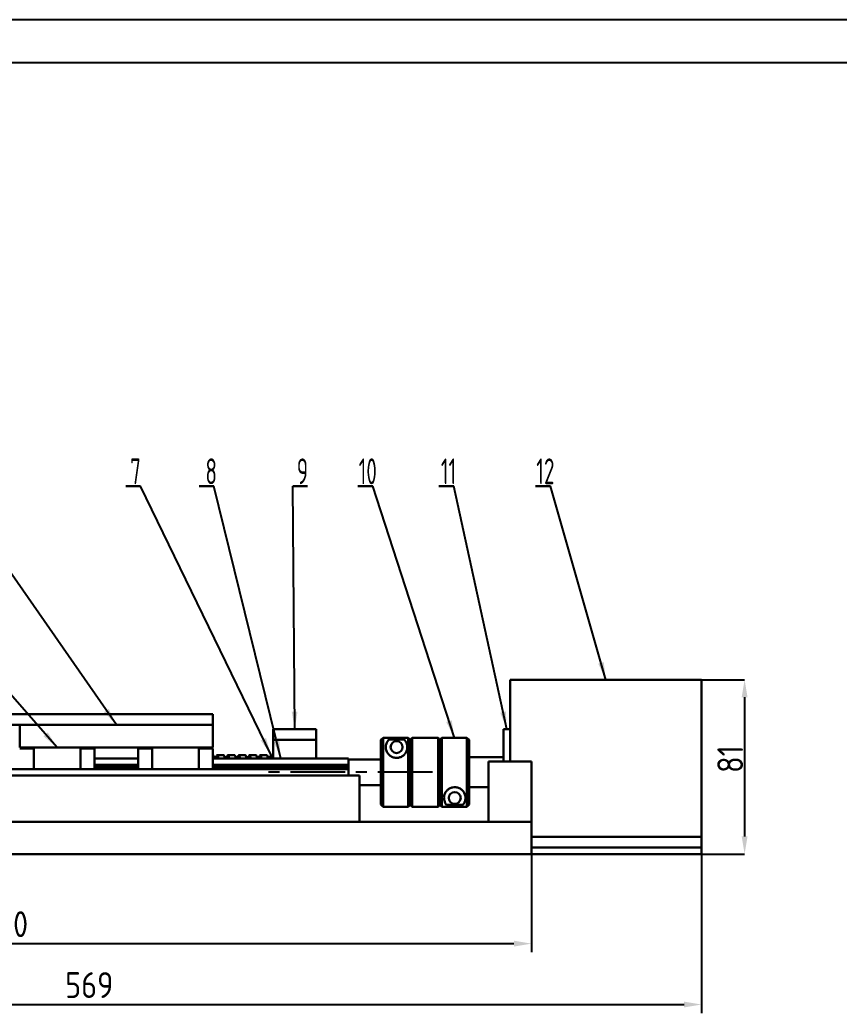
# Model space of a CAD drawing. Header units: millimetres. Extents: x 0 to 2384, y 0 to 647.
# Drawn here: x 240.7 to 431, y 363.2 to 594 of the extents above; entities that cross this region are included whole.
import ezdxf

# ---------------------------------------------------------------- set-up
doc = ezdxf.new("R2010")
doc.units = ezdxf.units.MM
doc.header["$PDSIZE"] = -1
doc.linetypes.add('CENTERX2', pattern=[20.32, 12.7, -2.54, 2.54, -2.54])
doc.layers.add('10', color=7, linetype='Continuous')
doc.layers.add('5', color=7, linetype='Continuous')
doc.styles.add('SLDTEXTSTYLE2', font='TXT', dxfattribs={"width": 0.7})
doc.dimstyles.new('ISO-25', dxfattribs={"dimtxt": 2.5, "dimasz": 2.5, "dimexe": 1.25, "dimexo": 0.625, "dimtad": 1, "dimtxsty": 'Standard', "dimcen": 2.5, "dimadec": 0, "dimazin": 0, "dimtfac": 1, "dimtmove": 0, "dimatfit": 3, "dimfxl": 1, "dimarcsym": 0})
doc.dimstyles.new('SLDDIMSTYLE0', dxfattribs={"dimtxt": 3.5, "dimasz": 4.08, "dimexe": 0, "dimexo": 0.0625, "dimgap": 0.875, "dimtad": 2, "dimlfac": 2, "dimrnd": 1e-09, "dimzin": 12, "dimdsep": 46, "dimtxsty": 'SLDTEXTSTYLE2', "dimsah": 1, "dimcen": 0.09, "dimadec": 0, "dimazin": 3, "dimtfac": 1, "dimtofl": 0, "dimtmove": 0, "dimatfit": 3, "dimfxl": 1, "dimfrac": 2, "dimtolj": 1, "dimtzin": 12, "dimarcsym": 0})
doc.dimstyles.new('SLDDIMSTYLE1', dxfattribs={"dimtxt": 0.18, "dimasz": 4.08, "dimexe": 0, "dimexo": 0.0625, "dimgap": 0, "dimtad": 0, "dimtih": 1, "dimtoh": 1, "dimdec": 0, "dimrnd": 1e-09, "dimzin": 0, "dimdsep": 46, "dimtxsty": 'Standard', "dimsah": 1, "dimcen": 0.09, "dimadec": 0, "dimazin": 0, "dimtfac": 4.08, "dimtdec": 0, "dimtofl": 0, "dimtmove": 0, "dimatfit": 3, "dimfxl": 1, "dimfrac": 2, "dimtolj": 1, "dimtzin": 0, "dimarcsym": 0})

# ---------------------------------------------------------------- blocks, each defined once
blk = doc.blocks.new('_D_2')
at = {"layer": '10', "color": 0, "lineweight": -2, "transparency": 16777216}
for p, q in [((399.13, 440.7), (409.06, 440.7)), ((409.06, 436.62), (409.06, 404.28)), ((399.13, 400.2), (409.06, 400.2))]:
    blk.add_line(p, q, dxfattribs=at)
at = {"layer": '10', "color": 0, "transparency": 16777216}
for points in [[(408.38, 436.62), (409.74, 436.62), (409.06, 440.7)], [(408.38, 404.28), (409.74, 404.28), (409.06, 400.2)]]:
    blk.add_solid(points, dxfattribs=at)
at = {"layer": 'Defpoints', "color": 0, "transparency": 16777216}
for p in [(399.06, 440.7), (399.06, 400.2), (409.06, 400.2)]:
    blk.add_point(p, dxfattribs=at)
blk = doc.blocks.new('SW_NOTE_0_7')
at = {"layer": '10', "color": 0}
for p, q in [((-3.46, 0), (0, 0)), ((0, 0), (-3.46, 0)), ((-3.46, 0), (0, 0)), ((0, 0), (-3.46, 0)), ((-3.46, 0), (0, 0)), ((0, 0), (-3.46, 0))]:
    blk.add_line(p, q, dxfattribs=at)
at = {"layer": '10', "color": 0, "insert": (-1.18, 6.45), "char_height": 6, "attachment_point": 2, "style": 'SLDTEXTSTYLE2'}
blk.add_mtext('{\\Fgbenor|c0;7}', dxfattribs=at)
blk = doc.blocks.new('SW_NOTE_0_8')
at = {"layer": '10', "color": 0}
for p, q in [((-3.46, 0), (0, 0)), ((0, 0), (-3.46, 0)), ((-3.46, 0), (0, 0)), ((0, 0), (-3.46, 0)), ((-3.46, 0), (0, 0)), ((0, 0), (-3.46, 0))]:
    blk.add_line(p, q, dxfattribs=at)
at = {"layer": '10', "color": 0, "insert": (-0.64, 6.45), "char_height": 6, "attachment_point": 2, "style": 'SLDTEXTSTYLE2'}
blk.add_mtext('{\\Fgbenor|c134;8}', dxfattribs=at)
blk = doc.blocks.new('SW_NOTE_0_9')
at = {"layer": '10', "color": 0}
for p, q in [((0, 0), (3.46, 0)), ((3.46, 0), (0, 0)), ((0, 0), (3.46, 0)), ((3.46, 0), (0, 0)), ((0, 0), (3.46, 0)), ((3.46, 0), (0, 0))]:
    blk.add_line(p, q, dxfattribs=at)
at = {"layer": '10', "color": 0, "insert": (2.27, 6.45), "char_height": 6, "attachment_point": 2, "style": 'SLDTEXTSTYLE2'}
blk.add_mtext('{\\Fgbenor|c134;9}', dxfattribs=at)
blk = doc.blocks.new('SW_NOTE_0_10')
at = {"layer": '10', "color": 0}
for p, q in [((-3.46, 0), (0, 0)), ((0, 0), (-3.46, 0)), ((-3.46, 0), (0, 0)), ((0, 0), (-3.46, 0)), ((-3.46, 0), (0, 0)), ((0, 0), (-3.46, 0))]:
    blk.add_line(p, q, dxfattribs=at)
at = {"layer": '10', "color": 0, "insert": (-1.18, 6.45), "char_height": 6, "attachment_point": 2, "style": 'SLDTEXTSTYLE2'}
blk.add_mtext('{\\Fgbenor|c134;10}', dxfattribs=at)
blk = doc.blocks.new('SW_NOTE_0_11')
at = {"layer": '10', "color": 0}
for p, q in [((-3.46, 0), (0, 0)), ((0, 0), (-3.46, 0)), ((-3.46, 0), (0, 0)), ((0, 0), (-3.46, 0)), ((-3.46, 0), (0, 0)), ((0, 0), (-3.46, 0))]:
    blk.add_line(p, q, dxfattribs=at)
at = {"layer": '10', "color": 0, "insert": (-1.19, 6.45), "char_height": 6, "attachment_point": 2, "style": 'SLDTEXTSTYLE2'}
blk.add_mtext('{\\Fgbenor|c134;11}', dxfattribs=at)
blk = doc.blocks.new('SW_NOTE_0_12')
at = {"layer": '10', "color": 0}
for p, q in [((-3.46, 0), (0, 0)), ((0, 0), (-3.46, 0)), ((-3.46, 0), (0, 0)), ((0, 0), (-3.46, 0)), ((-3.46, 0), (0, 0)), ((0, 0), (-3.46, 0))]:
    blk.add_line(p, q, dxfattribs=at)
at = {"layer": '10', "color": 0, "insert": (-1.19, 6.45), "char_height": 6, "attachment_point": 2, "style": 'SLDTEXTSTYLE2'}
blk.add_mtext('{\\Fgbenor|c134;12}', dxfattribs=at)
blk = doc.blocks.new('*D99')
at = {"color": 0, "lineweight": -2, "transparency": 16777216}
for p, q in [((114.56, 400.2), (114.56, 363.24)), ((399.06, 400.2), (399.06, 363.24)), ((118.64, 365.24), (394.98, 365.24))]:
    blk.add_line(p, q, dxfattribs=at)
at = {"color": 0, "transparency": 16777216}
for points in [[(118.64, 365.92), (118.64, 364.56), (114.56, 365.24)], [(394.98, 365.92), (394.98, 364.56), (399.06, 365.24)]]:
    blk.add_solid(points, dxfattribs=at)
at = {"layer": 'Defpoints', "color": 0, "transparency": 16777216}
for p in [(114.56, 400.2), (399.06, 400.2), (399.06, 365.24)]:
    blk.add_point(p, dxfattribs=at)
at = {"color": 0, "transparency": 16777216, "insert": (256.81, 369.76), "char_height": 3.5, "attachment_point": 5}
blk.add_mtext('{\\Fgbenor|c134;\\H1.71429x;569}', dxfattribs=at)
blk = doc.blocks.new('*D100')
at = {"color": 0, "lineweight": -2, "transparency": 16777216}
for p, q in [((114.56, 400.2), (114.56, 377.38)), ((359.56, 400.2), (359.56, 377.38)), ((118.64, 379.38), (355.48, 379.38))]:
    blk.add_line(p, q, dxfattribs=at)
at = {"color": 0, "transparency": 16777216}
for points in [[(118.64, 380.06), (118.64, 378.7), (114.56, 379.38)], [(355.48, 380.06), (355.48, 378.7), (359.56, 379.38)]]:
    blk.add_solid(points, dxfattribs=at)
at = {"layer": 'Defpoints', "color": 0, "transparency": 16777216}
for p in [(114.56, 400.2), (359.56, 400.2), (359.56, 379.38)]:
    blk.add_point(p, dxfattribs=at)
at = {"color": 0, "transparency": 16777216, "insert": (237.06, 383.9), "char_height": 3.5, "attachment_point": 5}
blk.add_mtext('{\\Fgbenor|c134;\\H1.71429x;490}', dxfattribs=at)

msp = doc.modelspace()

# ---------------------------------------------------------------- linework, layer by layer
at = {"color": 7, "linetype": 'Continuous', "lineweight": 30}
for p, q in [((354.5633, 440.6987), (399.0633, 440.6987)), ((354.5633, 440.6987), (354.5633, 421.6987)), ((399.0633, 401.6987), (399.0633, 440.6987)), ((285.5488, 432.6987), (114.5633, 432.6987)), ((285.5488, 430.1987), (285.5488, 432.6987)), ((240.6988, 430.1987), (119.5633, 430.1987)), ((240.6988, 424.9487), (240.6988, 430.1987)), ((285.5488, 430.1987), (240.6988, 430.1987)), ((285.5488, 424.9487), (285.5488, 430.1987)), ((299.5633, 429.1987), (309.5633, 429.1987)), ((299.5633, 426.6987), (299.5633, 429.1987)), ((309.5633, 429.1987), (309.5633, 426.6987)), ((325.0633, 427.1987), (324.5633, 426.6987)), ((330.9214, 427.1987), (325.0633, 427.1987)), ((325.0633, 427.1987), (325.0633, 411.1987)), ((331.3573, 426.7628), (330.9214, 427.1987)), ((330.9214, 427.1987), (330.9214, 419.1987)), ((331.7933, 427.1987), (331.3573, 426.7628)), ((337.8334, 427.1987), (331.7933, 427.1987)), ((331.7933, 427.1987), (331.7933, 419.1987)), ((338.2694, 426.7628), (337.8334, 427.1987)), ((337.8334, 427.1987), (337.8334, 419.1987)), ((338.7053, 427.1987), (338.2694, 426.7628)), ((344.5633, 427.1987), (338.7053, 427.1987)), ((338.7053, 427.1987), (338.7053, 419.1987)), ((345.0633, 426.6987), (344.5633, 427.1987)), ((344.5633, 419.1987), (344.5633, 427.1987)), ((354.5633, 429.1987), (353.0633, 429.1987)), ((353.0633, 429.1987), (353.0633, 421.6987)), ((285.5488, 424.9487), (240.6988, 424.9487)), ((240.6988, 424.6987), (243.9488, 424.6987)), ((243.9488, 424.9487), (243.9488, 419.9487)), ((254.7988, 424.9487), (243.9488, 424.9487)), ((254.7988, 424.9487), (254.7988, 419.9487)), ((258.0488, 424.6987), (254.7988, 424.6987)), ((255.6238, 424.9487), (255.6238, 424.6987)), ((258.0488, 424.6987), (258.0488, 419.9487)), ((268.1988, 419.9487), (268.1988, 424.6987)), ((268.1988, 424.6987), (271.4488, 424.6987)), ((270.6238, 424.9487), (270.6238, 424.6987)), ((271.4488, 424.9487), (271.4488, 419.9487)), ((282.2988, 424.9487), (271.4488, 424.9487)), ((282.2988, 424.9487), (282.2988, 419.9487)), ((285.5488, 424.6987), (282.2988, 424.6987)), ((285.5488, 424.6987), (285.5488, 419.9487)), ((309.5633, 426.6987), (299.5633, 426.6987)), ((299.5633, 426.6987), (299.5633, 422.4153)), ((309.5633, 426.6987), (309.5633, 422.4153)), ((324.5633, 411.6987), (324.5633, 426.6987)), ((329.9808, 426.7981), (326.4258, 426.7981)), ((331.3573, 426.7628), (331.3573, 419.1987)), ((338.2694, 426.7628), (338.2694, 419.1987)), ((345.0633, 426.6987), (345.0633, 419.1987)), ((258.0488, 422.4153), (268.1988, 422.4153)), ((285.5533, 423.1987), (285.5488, 423.1987)), ((285.5488, 422.4153), (317.0633, 422.4153)), ((288.0533, 423.1987), (286.5533, 423.1987)), ((290.5533, 423.1987), (289.0533, 423.1987)), ((293.0533, 423.1987), (291.5533, 423.1987)), ((295.5533, 423.1987), (294.0533, 423.1987)), ((298.0533, 423.1987), (296.5533, 423.1987)), ((298.9658, 423.1011), (298.8683, 422.7287)), ((299.0633, 423.1987), (299.0525, 423.1987)), ((299.0633, 423.1972), (299.0525, 423.1865)), ((299.5633, 422.6987), (299.0633, 423.1987)), ((299.0633, 423.1972), (299.0633, 423.1987)), ((317.0633, 422.4153), (317.0633, 420.9153)), ((353.0633, 422.6987), (345.0633, 422.6987)), ((258.0488, 420.9153), (268.1988, 420.9153)), ((258.0488, 420.4153), (268.1988, 420.4153)), ((285.5488, 420.9153), (317.0633, 420.9153)), ((285.5488, 420.4153), (317.0633, 420.4153)), ((324.5633, 422.1987), (317.0633, 422.1987)), ((317.0633, 420.9153), (317.0633, 420.4153)), ((317.0633, 420.4153), (317.0633, 419.9153)), ((359.5633, 421.6987), (349.5633, 421.6987)), ((349.5633, 407.6987), (349.5633, 421.6987)), ((359.5633, 407.6987), (359.5633, 421.6987)), ((119.5633, 419.9153), (317.0633, 419.9153)), ((319.5633, 418.4487), (119.5633, 418.4487)), ((240.6988, 419.9487), (243.9488, 419.9487)), ((254.7988, 419.9487), (243.9488, 419.9487)), ((258.0488, 419.9487), (254.7988, 419.9487)), ((268.1988, 419.9487), (271.4488, 419.9487)), ((282.2988, 419.9487), (271.4488, 419.9487)), ((285.5488, 419.9487), (282.2988, 419.9487)), ((317.0633, 419.9153), (317.0633, 418.4487)), ((319.5633, 407.6987), (319.5633, 418.4487)), ((330.9214, 419.1987), (330.9214, 411.1987)), ((331.3573, 419.1987), (331.3573, 411.6347)), ((331.7933, 419.1987), (331.7933, 411.1987)), ((337.8334, 419.1987), (337.8334, 411.1987)), ((338.2694, 419.1987), (338.2694, 411.6347)), ((338.7053, 419.1987), (338.7053, 411.1987)), ((344.5633, 411.1987), (344.5633, 419.1987)), ((345.0633, 419.1987), (345.0633, 411.6987)), ((319.5633, 416.1987), (324.5633, 416.1987)), ((345.0633, 415.6987), (349.5633, 415.6987)), ((324.5633, 411.6987), (325.0633, 411.1987)), ((325.0633, 411.1987), (330.9214, 411.1987)), ((330.9214, 411.1987), (331.3573, 411.6347)), ((331.3573, 411.6347), (331.7933, 411.1987)), ((331.7933, 411.1987), (337.8334, 411.1987)), ((337.8334, 411.1987), (338.2694, 411.6347)), ((338.2694, 411.6347), (338.7053, 411.1987)), ((338.7053, 411.1987), (344.5633, 411.1987)), ((339.8273, 411.5994), (343.619, 411.5994)), ((344.5633, 411.1987), (345.0633, 411.6987)), ((114.5633, 407.6987), (359.5633, 407.6987)), ((119.5633, 407.6987), (319.5633, 407.6987)), ((359.5633, 407.6987), (349.5633, 407.6987)), ((359.5633, 400.1987), (359.5633, 407.6987)), ((399.0633, 404.1987), (359.5633, 404.1987)), ((399.0633, 404.1987), (399.0633, 400.1987)), ((399.0633, 401.6987), (359.5633, 401.6987)), ((114.5633, 400.1987), (359.5633, 400.1987)), ((399.0633, 400.1987), (359.5633, 400.1987))]:
    msp.add_line(p, q, dxfattribs=at)
for centre in [(328.2033, 425.0401), (341.7232, 413.229)]:
    msp.add_circle(centre, 1.375, dxfattribs=at)
for points, knots in [([(326.4258, 426.7981), (326.3015, 426.657), (326.0497, 426.3711), (325.7503, 425.7025), (325.6547, 424.8789), (325.8692, 424.0165), (326.353, 423.2896), (327.0324, 422.7768), (327.8317, 422.5249), (328.6282, 422.536), (329.3622, 422.782), (329.9755, 423.2257), (330.425, 423.8186), (330.7176, 424.6039), (330.7187, 425.3823), (330.5188, 426.0396), (330.2589, 426.4927), (330.0673, 426.7031), (329.9808, 426.7981)], [0, 0, 0, 0, 0.0784043, 0.15882232, 0.2439124, 0.31431685, 0.37063435, 0.42720492, 0.47789688, 0.52611064, 0.5738467, 0.62204446, 0.67224853, 0.7277224, 0.8143021, 0.87894933, 0.94533163, 1, 1, 1, 1]), ([(285.5533, 423.1415), (285.575, 423.1517), (285.6418, 423.183), (285.7262, 422.9078), (285.7853, 422.5154), (285.8004, 422.4153)], [0, 0, 0, 0, 0.26503636, 0.81252699, 1, 1, 1, 1]), ([(286.3282, 422.7637), (286.3272, 422.7715), (286.325, 422.7908), (286.2794, 422.7499), (286.1082, 422.6922), (285.9419, 422.7019), (285.7972, 422.7642), (285.7628, 422.7594), (285.7958, 422.6268), (285.8182, 422.4632), (285.8247, 422.4153)], [0, 0, 0, 0, 0.07373834, 0.1823677, 0.25720679, 0.35130988, 0.48494166, 0.6674896, 0.90252284, 1, 1, 1, 1]), ([(286.7989, 422.4153), (286.7755, 422.5636), (286.7085, 422.9872), (286.5888, 423.2519), (286.4581, 423.1372), (286.3613, 422.8124), (286.3098, 422.457), (286.3038, 422.4153)], [0, 0, 0, 0, 0.146726695, 0.419003522, 0.691459111, 0.963752072, 1, 1, 1, 1]), ([(288.0533, 423.1415), (288.075, 423.1517), (288.1418, 423.183), (288.2262, 422.9078), (288.2853, 422.5154), (288.3004, 422.4153)], [0, 0, 0, 0, 0.26503636, 0.812526991, 1, 1, 1, 1]), ([(288.8177, 422.6384), (288.8238, 422.6701), (288.8408, 422.7591), (288.8322, 422.7866), (288.8191, 422.7804), (288.6919, 422.7134), (288.5369, 422.6872), (288.3369, 422.7362), (288.2543, 422.7928), (288.284, 422.6812), (288.3112, 422.4948), (288.3228, 422.4153)], [0, 0, 0, 0, 0.07662846, 0.21529431, 0.30297057, 0.35364601, 0.42265426, 0.52285033, 0.66591409, 0.85742973, 1, 1, 1, 1]), ([(289.2989, 422.4153), (289.2755, 422.5636), (289.2085, 422.9872), (289.0888, 423.2519), (288.9581, 423.1372), (288.8613, 422.8124), (288.8098, 422.457), (288.8038, 422.4153)], [0, 0, 0, 0, 0.14672669, 0.41900352, 0.69145911, 0.96375207, 1, 1, 1, 1]), ([(290.5533, 423.1415), (290.575, 423.1517), (290.6418, 423.183), (290.7262, 422.9078), (290.7853, 422.5154), (290.8004, 422.4153)], [0, 0, 0, 0, 0.26503636, 0.81252699, 1, 1, 1, 1]), ([(291.3171, 422.6375), (291.3226, 422.6667), (291.3393, 422.7562), (291.3309, 422.7842), (291.3192, 422.7804), (291.1919, 422.7134), (291.0372, 422.6873), (290.8387, 422.7353), (290.7528, 422.7953), (290.7822, 422.6861), (290.8098, 422.5001), (290.8224, 422.4153)], [0, 0, 0, 0, 0.06889618, 0.21129834, 0.30088341, 0.35200783, 0.42128734, 0.5212182, 0.66090463, 0.84536583, 1, 1, 1, 1]), ([(291.7989, 422.4153), (291.7755, 422.5636), (291.7085, 422.9872), (291.5888, 423.2519), (291.4581, 423.1372), (291.3613, 422.8124), (291.3098, 422.457), (291.3038, 422.4153)], [0, 0, 0, 0, 0.14672669, 0.41900352, 0.69145911, 0.96375207, 1, 1, 1, 1]), ([(293.0533, 423.1415), (293.075, 423.1517), (293.1418, 423.183), (293.2262, 422.9078), (293.2853, 422.5154), (293.3004, 422.4153)], [0, 0, 0, 0, 0.26503636, 0.81252699, 1, 1, 1, 1]), ([(293.7777, 422.4153), (293.7796, 422.4293), (293.8008, 422.5789), (293.8341, 422.708), (293.8296, 422.7851), (293.8192, 422.78), (293.6921, 422.7136), (293.5376, 422.6873), (293.3403, 422.7345), (293.2508, 422.7982), (293.2793, 422.6925), (293.3075, 422.5061), (293.3213, 422.4153)], [0, 0, 0, 0, 0.01842741, 0.19587349, 0.32073993, 0.39894222, 0.44305631, 0.50245093, 0.58750568, 0.70401532, 0.85580859, 1, 1, 1, 1]), ([(294.2989, 422.4153), (294.2755, 422.5636), (294.2085, 422.9872), (294.0888, 423.2519), (293.9581, 423.1372), (293.8613, 422.8124), (293.8098, 422.457), (293.8038, 422.4153)], [0, 0, 0, 0, 0.14672669, 0.41900352, 0.69145911, 0.96375207, 1, 1, 1, 1]), ([(295.5533, 423.1415), (295.575, 423.1517), (295.6418, 423.183), (295.7262, 422.9078), (295.7853, 422.5154), (295.8004, 422.4153)], [0, 0, 0, 0, 0.26503636, 0.81252699, 1, 1, 1, 1]), ([(296.3206, 422.7616), (296.3193, 422.7691), (296.3171, 422.7816), (296.2822, 422.7577), (296.1072, 422.6833), (295.8967, 422.7103), (295.7483, 422.8046), (295.7642, 422.7425), (295.7967, 422.5981), (295.8172, 422.4482), (295.8217, 422.4153)], [0, 0, 0, 0, 0.080850598, 0.133987317, 0.248068877, 0.365258506, 0.517958853, 0.704870107, 0.935177513, 1, 1, 1, 1]), ([(296.7989, 422.4153), (296.7755, 422.5636), (296.7085, 422.9872), (296.5888, 423.2519), (296.4581, 423.1372), (296.3613, 422.8124), (296.3098, 422.457), (296.3038, 422.4153)], [0, 0, 0, 0, 0.14672669, 0.41900352, 0.69145911, 0.96375207, 1, 1, 1, 1]), ([(298.0533, 423.1415), (298.075, 423.1517), (298.1418, 423.183), (298.2262, 422.9078), (298.2853, 422.5154), (298.3004, 422.4153)], [0, 0, 0, 0, 0.26503636, 0.81252699, 1, 1, 1, 1]), ([(298.8433, 422.7847), (298.8377, 422.785), (298.8282, 422.7855), (298.6575, 422.6956), (298.4328, 422.6938), (298.29, 422.7729), (298.2315, 422.7979), (298.2871, 422.6576), (298.3138, 422.4571), (298.3194, 422.4153)], [0, 0, 0, 0, 0.13522939, 0.22618367, 0.35574926, 0.51543235, 0.60339038, 0.917221, 1, 1, 1, 1]), ([(299.2388, 422.4153), (299.2255, 422.536), (299.1773, 422.9733), (299.1112, 423.1032), (299.0633, 423.1972)], [0, 0, 0, 0, 0.27617445, 1, 1, 1, 1]), ([(343.619, 411.5994), (343.7289, 411.7422), (343.9516, 412.0316), (344.2079, 412.703), (344.2584, 413.5197), (344.0063, 414.3595), (343.4958, 415.0568), (342.8025, 415.5363), (342.0021, 415.7554), (341.2141, 415.7166), (340.4963, 415.4499), (339.9029, 414.9939), (339.4371, 414.3462), (339.1714, 413.4693), (339.2519, 412.644), (339.5207, 411.9952), (339.7242, 411.7324), (339.8273, 411.5994)], [0, 0, 0, 0, 0.08012942, 0.16236071, 0.24750703, 0.31825956, 0.37504408, 0.4320767, 0.48332177, 0.53213253, 0.58052133, 0.62959321, 0.68121661, 0.75208942, 0.85148706, 0.92484752, 1, 1, 1, 1])]:
    msp.add_open_spline(points, degree=3, knots=knots, dxfattribs=at)
at = {"layer": '10', "linetype": 'CENTERX2', "lineweight": 30}
msp.add_line((253.6238, 418.4487), (272.6238, 418.4487), dxfattribs=at)
at = {"layer": '10', "linetype": 'CENTERX2', "lineweight": 25}
msp.add_line((336.5633, 419.1987), (297.5633, 419.1987), dxfattribs=at)
at = {"layer": '5', "color": 7}
for p, q in [((841, 594), (0, 594)), ((831, 584), (25, 584))]:
    msp.add_line(p, q, dxfattribs=at)

# ---------------------------------------------------------------- block references
at = {"layer": '10'}
for name, p in [('SW_NOTE_0_7', (268.7397, 485.6672)), ('SW_NOTE_0_8', (285.7908, 485.6672)), ('SW_NOTE_0_9', (304.0774, 485.6672)), ('SW_NOTE_0_10', (322.6936, 485.6672)), ('SW_NOTE_0_11', (341.4745, 485.6672)), ('SW_NOTE_0_12', (363.9621, 485.6672))]:
    msp.add_blockref(name, p, dxfattribs=at)

# ---------------------------------------------------------------- texts
at = {"lineweight": 25, "insert": (402.7065, 419.0396), "char_height": 6, "attachment_point": 1, "rotation": 90}
msp.add_mtext_dynamic_manual_height_columns('\\pxt1;{\\Fgbenor|c134;81}', width=6.607544, gutter_width=17.5, heights=[0], dxfattribs=at)

# ---------------------------------------------------------------- dimensions: what is measured, and where the dimension line sits
for base, p2, text, picture, middle in [((399.0633, 365.2369), (399.0633, 400.1987), '{\\Fgbenor|c134;\\H1.71429x;569}', '*D99', (256.8133, 369.7609)), ((359.5633, 379.3756), (359.5633, 400.1987), '{\\Fgbenor|c134;\\H1.71429x;490}', '*D100', (237.0633, 383.8996))]:
    dim = msp.add_linear_dim(base=base, p1=(114.5633, 400.1987), p2=p2, text=text, dimstyle='ISO-25', override={"dimtxt": 3.5, "dimasz": 4.08, "dimexe": 2, "dimexo": 0, "dimgap": 1.524, "dimtih": 1, "dimtoh": 1, "dimlfac": 2, "dimzin": 0, "dimadec": 2, "dimtzin": 0})
    dim.commit()
    dim.dimension.update_dxf_attribs({"geometry": picture, "text_midpoint": middle})
at = {"layer": '10', "lineweight": 25}
dim = msp.add_linear_dim(base=(409.0633, 400.1987), p1=(399.0633, 440.6987), p2=(399.0633, 400.1987), angle=90, text=' ', dimstyle='SLDDIMSTYLE0', dxfattribs=at)
dim.commit()
dim.dimension.update_dxf_attribs({"geometry": '_D_2', "text_midpoint": (409.0633, 419.1796), "dimtype": 160})

# ---------------------------------------------------------------- leaders
at = {"layer": '10'}
for points in [[(249.3738, 424.9487), (196.0049, 485.6672)], [(263.1238, 430.1987), (224.5058, 485.6672)], [(299.0579, 423.1987), (268.7397, 485.6672)], [(301.3061, 422.4153), (285.7908, 485.6672)], [(304.5633, 429.1987), (304.0774, 485.6672)], [(341.6343, 427.1987), (322.6936, 485.6672)], [(353.8133, 429.1987), (341.4745, 485.6672)], [(376.8133, 440.6987), (363.9621, 485.6672)]]:
    msp.add_leader(points, dimstyle='SLDDIMSTYLE1', dxfattribs=at)

doc.saveas('drawing.dxf')
